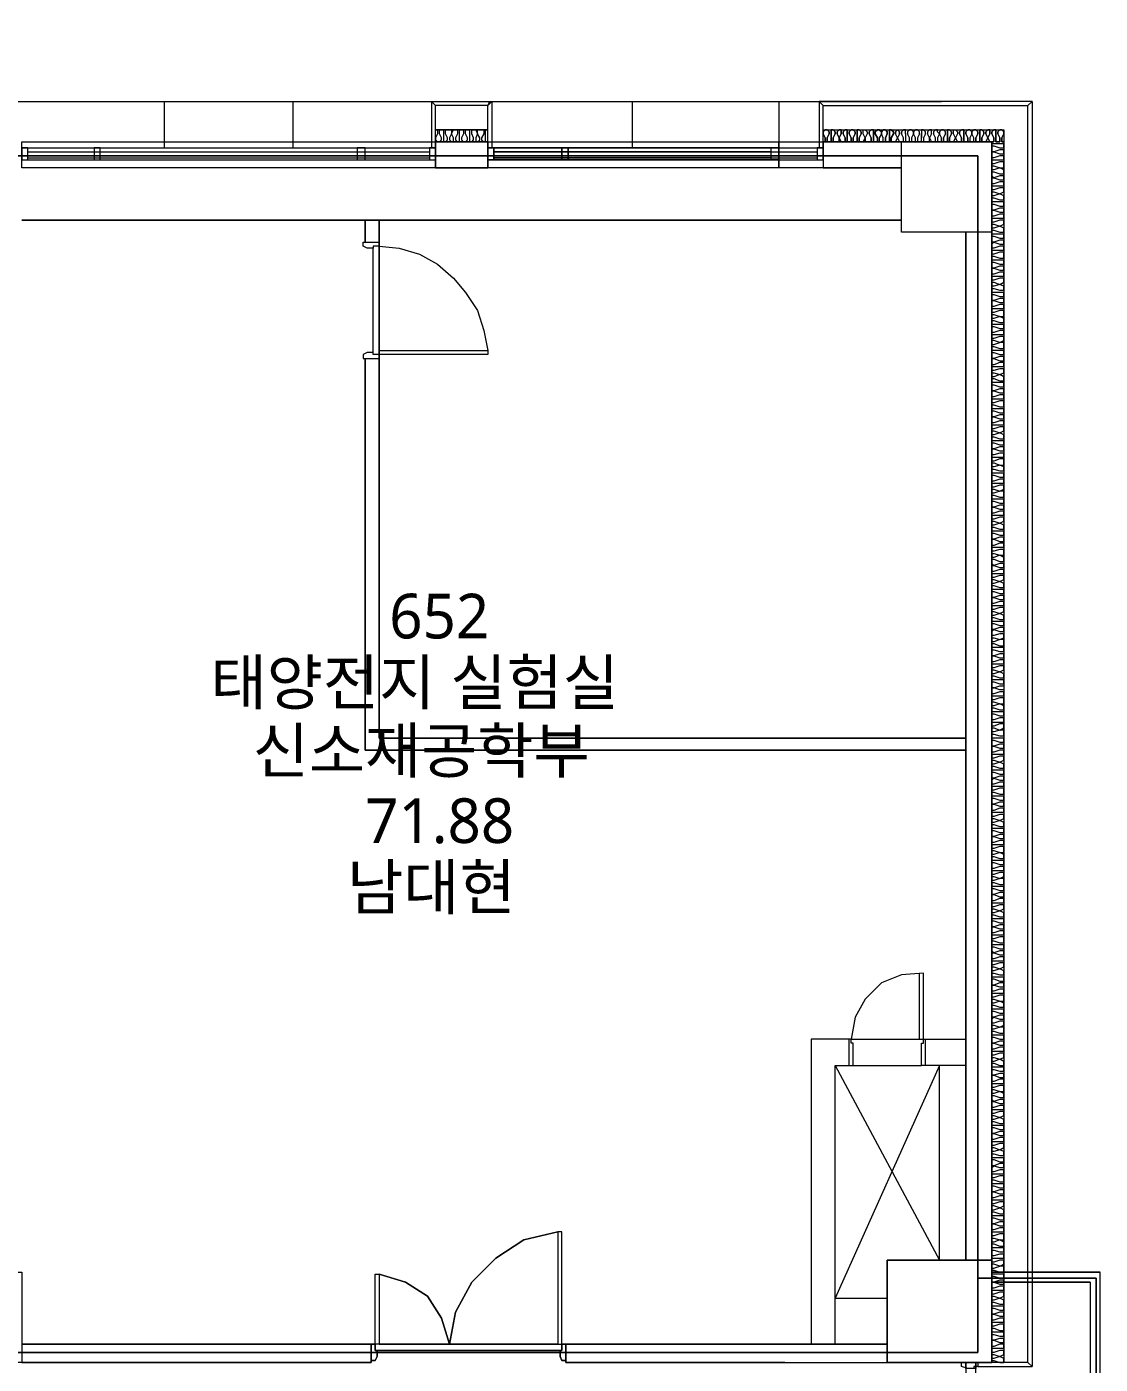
# Model space of a CAD drawing. Header units: millimetres. Extents: x -4005 to 126991, y -1911 to 106703.
# Drawn here: x 102086 to 110395, y 29613 to 39968 of the extents above; entities that cross this region are included whole.
import ezdxf

# ---------------------------------------------------------------- set-up
doc = ezdxf.new("R2010")
doc.units = ezdxf.units.MM
doc.layers.add('PDF_문자', color=7, linetype='Continuous')
doc.layers.add('PDF_형상', color=7, linetype='Continuous')
doc.styles.add('PDF 맑은 고딕', font='malgun.ttf')

msp = doc.modelspace()

# ---------------------------------------------------------------- linework, layer by layer
at = {"layer": 'PDF_형상', "lineweight": 5}
for points in [[(62346, 64975), (61383, 64975), (61383, 88152), (82010, 88152), (82010, 41798), (79834, 41798), (79834, 39389), (109167, 39389)], [(103151, 39389), (103151, 39031)], [(104146, 39389), (104146, 39031)], [(105654, 39358), (105685, 39389), (105685, 39031), (105654, 39031)], [(107908, 39389), (107908, 39031), (105654, 39031), (108250, 39031), (108203, 39031), (108203, 38938), (108250, 38938), (108250, 39031)], [(105654, 39031), (105654, 39358)], [(106773, 39389), (106773, 39031)], [(108250, 39171), (109649, 39171), (109649, 29627)], [(108841, 39140), (108841, 39156), (108825, 39171), (108810, 39156), (108810, 39140)], [(108887, 39140), (108887, 39156), (108887, 39171), (108872, 39171), (108856, 39156), (108856, 39140)], [(108887, 39140), (108887, 39156), (108887, 39171), (108872, 39171), (108856, 39156), (108856, 39140)], [(108949, 39140), (108949, 39156), (108934, 39171), (108918, 39171), (108903, 39156), (108903, 39140)], [(108949, 39140), (108949, 39156), (108934, 39171), (108918, 39171), (108903, 39156), (108903, 39140)], [(108996, 39140), (108996, 39156), (108981, 39171), (108965, 39171), (108949, 39156), (108949, 39140)], [(108996, 39140), (108996, 39156), (108981, 39171), (108965, 39171), (108949, 39156), (108949, 39140)], [(109043, 39140), (109043, 39156), (109027, 39171), (109012, 39171), (109012, 39156), (109012, 39140), (109012, 39109)], [(109043, 39140), (109043, 39156), (109027, 39171), (109012, 39171), (109012, 39156), (109012, 39140)], [(109089, 39140), (109089, 39156), (109089, 39171), (109074, 39171), (109058, 39156), (109058, 39140)], [(109089, 39140), (109089, 39156), (109089, 39171), (109074, 39171), (109058, 39156), (109058, 39140)], [(109167, 39109), (109151, 39140), (109136, 39156), (109136, 39171), (109120, 39171), (109105, 39156), (109105, 39140)], [(109151, 39140), (109136, 39156), (109136, 39171), (109120, 39171), (109105, 39156), (109105, 39140)], [(109198, 39140), (109198, 39156), (109183, 39171), (109167, 39171), (109151, 39156), (109151, 39140)], [(109198, 39140), (109198, 39156), (109183, 39171), (109167, 39171), (109151, 39156), (109151, 39140)], [(106556, 29767), (108747, 29767), (106260, 29767), (106260, 29627), (109556, 29627), (109556, 39078), (108250, 39078), (108250, 38876), (108856, 38876), (107908, 38876), (107908, 39078), (108856, 39078)], [(108747, 29627), (108747, 30419), (109556, 30419), (109556, 29627), (109556, 29642), (109571, 29642), (109618, 29627), (109649, 29627), (109649, 29642), (109649, 29658), (109618, 29673), (109571, 29658), (109556, 29658), (109556, 29673), (109556, 29689), (109571, 29689), (109618, 29673), (109649, 29689), (109649, 29704), (109649, 29720), (109618, 29720), (109571, 29704), (109556, 29704), (109556, 29720), (109556, 29736), (109571, 29736), (109618, 29736), (109649, 29736), (109649, 29751), (109649, 29767), (109618, 29767), (109571, 29751), (109556, 29751), (109556, 29767), (109556, 29782), (109556, 29798), (109571, 29798), (109556, 29798), (109556, 29813), (109556, 29829), (109556, 29844), (109571, 29844), (109618, 29829), (109649, 29829), (109649, 29844), (109649, 29860), (109618, 29860), (109571, 29860), (109556, 29860), (109556, 29875), (109556, 29891), (109571, 29891), (109618, 29875), (109649, 29875), (109649, 29907), (109649, 29922), (109618, 29922), (109571, 29907), (109556, 29907), (109556, 29922), (109556, 29938), (109571, 29938), (109618, 29938), (109649, 29938), (109649, 29953), (109649, 29969), (109618, 29969), (109571, 29953), (109556, 29953), (109556, 29969), (109556, 29984), (109556, 30000), (109571, 30000), (109556, 30000), (109556, 30015), (109556, 30031), (109556, 30046), (109571, 30046), (109618, 30031), (109649, 30031), (109649, 30046), (109649, 30062), (109618, 30062), (109571, 30062), (109556, 30062), (109556, 30078), (109556, 30093), (109571, 30093), (109618, 30078), (109649, 30078), (109649, 30093), (109649, 30109), (109618, 30124), (109571, 30109), (109556, 30109), (109556, 30124), (109556, 30140), (109571, 30140), (109618, 30124), (109649, 30140), (109649, 30155), (109649, 30171), (109618, 30171), (109571, 30155), (109556, 30155), (109556, 30171), (109556, 30186), (109571, 30186), (109618, 30186), (109649, 30186), (109649, 30202), (109649, 30217), (109618, 30217), (109571, 30202), (109556, 30202), (109556, 30217), (109556, 30233), (109556, 30248), (109571, 30248), (109556, 30248), (109556, 30264), (109556, 30280), (109556, 30295), (109571, 30295), (109618, 30280), (109649, 30280), (109649, 30295), (109649, 30311), (109618, 30311), (109571, 30311), (109556, 30311), (109556, 30326), (109556, 30342), (109571, 30342), (109618, 30326), (109649, 30326), (109649, 30342), (109649, 30373), (109618, 30373), (109649, 30388), (109649, 30404), (109649, 30419), (109618, 30419), (109571, 30404), (109556, 30404), (109556, 30419), (109556, 30435), (109571, 30435), (109618, 30435), (109649, 30435), (109649, 30451), (109649, 30466), (109618, 30466), (109571, 30451), (109556, 30451), (109556, 30466), (109556, 30482), (109556, 30497), (109571, 30497), (109618, 30482), (109649, 30482), (109649, 30497), (109649, 30513), (109618, 30513), (109571, 30513), (109556, 30513), (109556, 30528), (109556, 30544), (109571, 30544), (109618, 30528), (109649, 30528), (109649, 30544), (109649, 30559), (109618, 30575), (109571, 30559), (109556, 30559), (109556, 30575), (109556, 30590), (109571, 30590), (109618, 30575), (109649, 30575), (109649, 30606), (109649, 30622), (109618, 30622), (109571, 30606), (109556, 30606), (109556, 30622), (109556, 30637), (109571, 30637), (109618, 30637), (109649, 30637), (109649, 30653), (109649, 30668), (109618, 30668), (109571, 30653), (109556, 30653), (109556, 30668), (109556, 30684), (109556, 30699), (109571, 30699), (109556, 30699), (109556, 30715), (109556, 30730), (109556, 30746), (109571, 30746), (109618, 30730), (109649, 30730), (109649, 30746), (109649, 30761), (109618, 30761), (109571, 30761), (109556, 30761), (109556, 30777), (109556, 30793), (109571, 30793), (109618, 30777), (109649, 30777), (109649, 30793), (109649, 30808), (109618, 30824), (109571, 30839), (109556, 30839), (109556, 30824), (109556, 30808), (109571, 30808), (109618, 30824), (109649, 30839), (109649, 30855), (109649, 30870), (109618, 30870), (109571, 30855), (109556, 30855), (109556, 30870), (109556, 30886), (109571, 30886), (109618, 30886), (109649, 30886), (109649, 30901), (109649, 30917), (109618, 30917), (109571, 30901), (109556, 30901), (109556, 30917), (109556, 30932), (109556, 30948), (109571, 30948), (109618, 30932), (109649, 30932), (109649, 30948), (109649, 30964), (109618, 30964), (109571, 30948), (109556, 30948), (109556, 30964), (109556, 30979), (109556, 30995), (109571, 30995), (109618, 30979), (109649, 30979), (109649, 30995), (109649, 31010), (109618, 31010), (109571, 31010), (109556, 31010), (109556, 31026), (109556, 31041), (109571, 31041), (109618, 31026), (109649, 31026), (109649, 31041), (109649, 31072), (109618, 31072), (109571, 31057), (109556, 31057), (109556, 31072), (109556, 31088), (109571, 31088), (109618, 31088), (109649, 31088), (109649, 31103), (109649, 31119), (109618, 31119), (109571, 31103), (109556, 31103), (109556, 31119), (109556, 31135), (109571, 31150), (109556, 31150), (109556, 31166), (109556, 31181), (109556, 31197), (109571, 31197), (109618, 31181), (109649, 31181), (109649, 31197), (109649, 31212), (109618, 31212), (109571, 31212), (109556, 31212), (109556, 31228), (109556, 31243), (109571, 31243), (109618, 31228), (109649, 31228), (109649, 31243), (109649, 31259), (109618, 31274), (109571, 31259), (109556, 31259), (109556, 31274), (109556, 31290), (109571, 31290), (109618, 31274), (109649, 31290), (109649, 31306), (109649, 31321), (109618, 31321), (109571, 31306), (109556, 31306), (109556, 31321), (109556, 31337), (109571, 31337), (109618, 31337), (109649, 31337), (109649, 31352), (109649, 31368), (109618, 31368), (109571, 31352), (109556, 31352), (109556, 31368), (109556, 31383), (109556, 31399), (109571, 31399), (109556, 31399), (109556, 31414), (109556, 31430), (109556, 31445), (109571, 31445), (109618, 31430), (109649, 31430), (109649, 31445), (109649, 31461), (109618, 31461), (109571, 31461), (109556, 31461), (109556, 31477), (109556, 31492), (109571, 31492), (109618, 31477), (109649, 31477), (109649, 31492), (109649, 31508), (109618, 31523), (109571, 31508), (109556, 31508), (109556, 31523), (109556, 31539), (109571, 31539), (109618, 31523), (109649, 31539), (109649, 31554), (109649, 31570), (109618, 31570), (109571, 31554), (109556, 31554), (109556, 31570), (109556, 31585), (109571, 31585), (109618, 31585), (109649, 31585), (109649, 31601), (109649, 31616), (109618, 31616), (109571, 31601), (109556, 31601), (109556, 31616), (109556, 31632), (109556, 31648), (109571, 31648), (109556, 31663), (109556, 31679), (109556, 31694), (109571, 31694), (109618, 31679), (109649, 31679), (109649, 31694), (109649, 31710), (109618, 31725), (109571, 31710), (109556, 31710), (109556, 31725), (109556, 31741), (109571, 31741), (109618, 31725), (109649, 31725), (109649, 31756), (109649, 31772), (109618, 31772), (109571, 31756), (109556, 31756), (109556, 31772), (109556, 31787), (109571, 31787), (109618, 31787), (109649, 31787), (109649, 31803), (109649, 31819), (109618, 31819), (109571, 31803), (109556, 31803), (109556, 31819), (109556, 31834), (109556, 31850), (109571, 31850), (109556, 31850), (109556, 31865), (109556, 31881), (109556, 31896), (109571, 31896), (109618, 31881), (109649, 31881), (109649, 31896), (109649, 31912), (109618, 31912), (109571, 31912), (109556, 31912), (109556, 31927), (109556, 31943), (109571, 31943), (109618, 31927), (109649, 31927), (109649, 31943), (109649, 31958), (109618, 31974), (109571, 31958), (109556, 31958), (109556, 31974), (109556, 31989), (109571, 31989), (109618, 31974), (109649, 31989), (109649, 32005), (109649, 32021), (109618, 32021), (109571, 32005), (109556, 32005), (109556, 32021), (109556, 32036), (109571, 32036), (109618, 32036), (109649, 32036), (109649, 32052), (109649, 32067), (109618, 32067), (109571, 32052), (109556, 32052), (109556, 32067), (109556, 32083), (109556, 32098), (109571, 32098), (109556, 32098), (109556, 32114), (109556, 32129), (109556, 32145), (109571, 32145), (109618, 32129), (109649, 32129), (109649, 32145), (109649, 32160), (109618, 32160), (109571, 32160), (109556, 32160), (109556, 32176), (109556, 32192), (109571, 32192), (109618, 32176), (109649, 32176), (109649, 32192), (109649, 32223), (109618, 32223), (109571, 32207), (109556, 32207), (109556, 32223), (109556, 32238), (109571, 32238), (109618, 32223), (109649, 32238), (109649, 32254), (109649, 32269), (109618, 32269), (109571, 32254), (109556, 32254), (109556, 32269), (109556, 32285), (109571, 32300), (109556, 32300), (109556, 32316), (109556, 32331), (109556, 32347), (109571, 32347), (109618, 32331), (109649, 32331), (109649, 32347), (109649, 32363), (109618, 32363), (109571, 32363), (109556, 32363), (109556, 32378), (109556, 32394), (109571, 32394), (109618, 32378), (109649, 32378), (109649, 32394), (109649, 32409), (109618, 32425), (109571, 32409), (109556, 32409), (109556, 32425), (109556, 32440), (109571, 32440), (109618, 32425), (109649, 32425), (109649, 32456), (109649, 32471), (109618, 32471), (109571, 32456), (109556, 32456), (109556, 32471), (109556, 32487), (109571, 32487), (109618, 32487), (109649, 32487), (109649, 32502), (109649, 32518), (109618, 32518), (109571, 32502), (109556, 32502), (109556, 32518), (109556, 32534), (109556, 32549), (109571, 32549), (109618, 32534), (109649, 32534), (109649, 32549), (109649, 32565), (109618, 32565), (109571, 32549), (109556, 32549), (109556, 32565), (109556, 32580), (109556, 32596), (109571, 32596), (109618, 32580), (109649, 32580), (109649, 32596), (109649, 32611), (109618, 32611), (109571, 32611), (109556, 32611), (109556, 32627), (109556, 32642), (109571, 32642), (109618, 32627), (109649, 32627), (109649, 32642), (109649, 32658), (109618, 32673), (109571, 32658), (109556, 32658), (109556, 32673), (109556, 32689), (109571, 32689), (109618, 32673), (109649, 32689), (109649, 32705), (109649, 32720), (109618, 32720), (109571, 32705), (109556, 32705), (109556, 32720), (109556, 32736), (109571, 32736), (109618, 32736), (109649, 32736), (109649, 32751), (109649, 32767), (109618, 32767), (109571, 32751), (109556, 32751), (109556, 32767), (109556, 32782), (109556, 32798), (109571, 32798), (109556, 32813), (109556, 32829), (109556, 32844), (109571, 32844), (109618, 32829), (109649, 32829), (109649, 32844), (109649, 32860), (109618, 32860), (109571, 32860), (109556, 32860), (109556, 32876), (109556, 32891), (109571, 32891), (109618, 32876), (109649, 32876), (109649, 32907), (109649, 32922), (109618, 32922), (109571, 32907), (109556, 32907), (109556, 32922), (109556, 32938), (109571, 32938), (109618, 32938), (109649, 32938), (109649, 32953), (109649, 32969), (109618, 32969), (109571, 32953), (109556, 32953), (109556, 32969), (109556, 32984), (109556, 33000), (109571, 33000), (109556, 33000), (109556, 33015), (109556, 33031), (109556, 33047), (109571, 33047), (109618, 33031), (109649, 33031), (109649, 33047), (109649, 33062), (109618, 33062), (109571, 33062), (109556, 33062), (109556, 33078), (109556, 33093), (109571, 33093), (109618, 33078), (109649, 33078), (109649, 33093), (109649, 33109), (109618, 33124), (109571, 33109), (109556, 33109), (109556, 33124), (109556, 33140), (109571, 33140), (109618, 33124), (109649, 33140), (109649, 33155), (109649, 33171), (109618, 33171), (109571, 33155), (109556, 33155), (109556, 33171), (109556, 33186), (109571, 33186), (109618, 33186), (109649, 33186), (109649, 33202), (109649, 33218), (109618, 33218), (109571, 33202), (109556, 33202), (109556, 33218), (109556, 33233), (109556, 33249), (109571, 33249), (109556, 33249), (109556, 33264), (109556, 33280), (109556, 33295), (109571, 33295), (109618, 33280), (109649, 33280), (109649, 33295), (109649, 33311), (109618, 33311), (109571, 33311), (109556, 33311), (109556, 33326), (109556, 33342), (109571, 33342), (109618, 33326), (109649, 33326), (109649, 33342), (109649, 33373), (109618, 33373), (109571, 33357), (109556, 33357), (109556, 33373), (109556, 33389), (109571, 33389), (109618, 33373), (109649, 33389), (109649, 33404), (109649, 33420), (109618, 33420), (109571, 33404), (109556, 33404), (109556, 33420), (109556, 33435), (109571, 33435), (109618, 33435), (109649, 33435), (109649, 33451), (109649, 33466), (109618, 33466), (109571, 33451), (109556, 33451), (109556, 33466), (109556, 33482), (109556, 33497), (109571, 33497), (109618, 33482), (109649, 33482), (109649, 33497), (109649, 33513), (109618, 33513), (109571, 33513), (109556, 33513), (109556, 33528), (109556, 33544), (109571, 33544), (109618, 33528), (109649, 33528), (109649, 33544), (109649, 33560), (109618, 33575), (109571, 33560), (109556, 33560), (109556, 33575), (109556, 33591), (109571, 33591), (109618, 33575), (109649, 33575), (109649, 33606), (109649, 33622), (109618, 33622), (109571, 33606), (109556, 33606), (109556, 33622), (109556, 33637), (109571, 33637), (109618, 33637), (109649, 33637), (109649, 33653), (109649, 33668), (109618, 33668), (109571, 33653), (109556, 33653), (109556, 33668), (109556, 33684), (109556, 33699), (109571, 33699), (109556, 33699), (109556, 33715), (109556, 33731), (109556, 33746), (109571, 33746), (109618, 33731), (109649, 33731), (109649, 33746), (109649, 33762), (109618, 33762), (109571, 33762), (109556, 33762), (109556, 33777), (109556, 33793), (109571, 33793), (109618, 33777), (109649, 33777), (109649, 33793), (109649, 33808), (109618, 33824), (109571, 33808), (109556, 33808), (109556, 33824), (109556, 33839), (109571, 33839), (109618, 33824), (109649, 33839), (109649, 33855), (109649, 33870), (109618, 33870), (109571, 33855), (109556, 33855), (109556, 33870), (109556, 33886), (109571, 33886), (109618, 33886), (109649, 33886), (109649, 33901), (109649, 33917), (109618, 33917), (109571, 33901), (109556, 33901), (109556, 33917), (109556, 33933), (109556, 33948), (109571, 33948), (109556, 33948), (109556, 33964), (109556, 33979), (109556, 33995), (109571, 33995), (109618, 33979), (109649, 33979), (109649, 33995), (109649, 34010), (109618, 34010), (109571, 34010), (109556, 34010), (109556, 34026), (109556, 34041), (109571, 34041), (109618, 34026), (109649, 34026), (109649, 34041), (109649, 34072), (109618, 34072), (109571, 34057), (109556, 34057), (109556, 34072), (109556, 34088), (109571, 34088), (109618, 34088), (109649, 34088), (109649, 34104), (109649, 34119), (109618, 34119), (109571, 34104), (109556, 34104), (109556, 34119), (109556, 34135), (109571, 34150), (109556, 34150), (109556, 34166), (109556, 34181), (109556, 34197), (109571, 34197), (109618, 34181), (109649, 34181), (109649, 34197), (109649, 34212), (109618, 34212), (109571, 34212), (109556, 34212), (109556, 34228), (109556, 34243), (109571, 34243), (109618, 34228), (109649, 34228), (109649, 34243), (109649, 34259), (109618, 34275), (109571, 34259), (109556, 34259), (109556, 34275), (109556, 34290), (109571, 34290), (109618, 34275), (109649, 34290), (109649, 34306), (109649, 34321), (109618, 34321), (109571, 34306), (109556, 34306), (109556, 34321), (109556, 34337), (109571, 34337), (109618, 34337), (109649, 34337), (109649, 34352), (109649, 34368), (109618, 34368), (109571, 34352), (109556, 34352), (109556, 34368), (109556, 34383), (109556, 34399), (109571, 34399), (109556, 34399), (109556, 34414), (109556, 34430), (109556, 34446), (109571, 34446), (109618, 34430), (109649, 34430), (109649, 34446), (109649, 34461), (109618, 34461), (109571, 34461), (109556, 34461), (109556, 34477), (109556, 34492), (109571, 34492), (109618, 34477), (109649, 34477), (109649, 34492), (109649, 34523), (109618, 34523), (109571, 34508), (109556, 34508), (109556, 34523), (109556, 34539), (109571, 34539), (109618, 34523), (109649, 34539), (109649, 34554), (109649, 34570), (109618, 34570), (109571, 34554), (109556, 34554), (109556, 34570), (109556, 34585), (109571, 34585), (109618, 34585), (109649, 34585), (109649, 34601), (109649, 34617), (109618, 34617), (109571, 34601), (109556, 34601), (109556, 34617), (109556, 34632), (109556, 34648), (109571, 34648), (109618, 34632), (109649, 34632), (109649, 34648), (109649, 34663), (109618, 34663), (109571, 34663), (109556, 34663), (109556, 34679), (109556, 34694), (109571, 34694), (109618, 34679), (109649, 34679), (109649, 34694), (109649, 34710), (109618, 34725), (109571, 34710), (109556, 34710), (109556, 34725), (109556, 34741), (109571, 34741), (109618, 34725), (109649, 34725), (109649, 34756), (109649, 34772), (109618, 34772), (109571, 34756), (109556, 34756), (109556, 34772), (109556, 34788), (109571, 34788), (109618, 34788), (109649, 34788), (109649, 34803), (109649, 34819), (109618, 34819), (109571, 34803), (109556, 34803), (109556, 34819), (109556, 34834), (109556, 34850), (109571, 34850), (109618, 34865), (109649, 34865), (109649, 34850), (109649, 34834), (109618, 34834), (109571, 34850), (109556, 34850), (109556, 34865), (109556, 34881), (109556, 34896), (109571, 34896), (109618, 34881), (109649, 34881), (109649, 34896), (109649, 34912), (109618, 34912), (109571, 34912), (109556, 34912), (109556, 34927), (109556, 34943), (109571, 34943), (109618, 34927), (109649, 34927), (109649, 34943), (109649, 34959), (109618, 34974), (109571, 34959), (109556, 34959), (109556, 34974), (109556, 34990), (109571, 34990), (109618, 34974), (109649, 34990), (109649, 35005), (109649, 35021), (109618, 35021), (109571, 35005), (109556, 35005), (109556, 35021), (109556, 35036), (109571, 35036), (109618, 35036), (109649, 35036), (109649, 35052), (109649, 35067), (109618, 35067), (109571, 35052), (109556, 35052), (109556, 35067), (109556, 35083), (109556, 35098), (109571, 35098), (109556, 35098), (109556, 35114), (109556, 35130), (109556, 35145), (109571, 35145), (109618, 35130), (109649, 35130), (109649, 35145), (109649, 35161), (109618, 35161), (109571, 35161), (109556, 35161), (109556, 35176), (109556, 35192), (109571, 35192), (109618, 35176), (109649, 35176), (109649, 35192), (109649, 35223), (109618, 35223), (109571, 35207), (109556, 35207), (109556, 35223), (109556, 35238), (109571, 35238), (109618, 35223), (109649, 35238), (109649, 35254), (109649, 35269), (109618, 35269), (109571, 35254), (109556, 35254), (109556, 35269), (109556, 35285), (109571, 35301), (109556, 35301), (109556, 35316), (109556, 35332), (109556, 35347), (109571, 35347), (109618, 35332), (109649, 35332), (109649, 35347), (109649, 35363), (109618, 35363), (109571, 35363), (109556, 35363), (109556, 35378), (109556, 35394), (109571, 35394), (109618, 35378), (109649, 35378), (109649, 35394), (109649, 35409), (109618, 35425), (109571, 35409), (109556, 35409), (109556, 35425), (109556, 35440), (109571, 35440), (109618, 35425), (109649, 35440), (109649, 35456), (109649, 35472), (109618, 35472), (109571, 35456), (109556, 35456), (109556, 35472), (109556, 35487), (109571, 35487), (109618, 35487), (109649, 35487), (109649, 35503), (109649, 35518), (109618, 35518), (109571, 35503), (109556, 35503), (109556, 35518), (109556, 35534), (109556, 35549), (109571, 35549), (109556, 35549), (109556, 35565), (109556, 35580), (109556, 35596), (109571, 35596), (109618, 35580), (109649, 35580), (109649, 35596), (109649, 35611), (109618, 35611), (109571, 35611), (109556, 35611), (109556, 35627), (109556, 35642), (109571, 35642), (109618, 35627), (109649, 35627), (109649, 35642), (109649, 35658), (109618, 35674), (109649, 35689), (109649, 35705), (109649, 35720), (109618, 35720), (109571, 35705), (109556, 35705), (109556, 35720), (109556, 35736), (109571, 35736), (109618, 35736), (109649, 35736), (109649, 35751), (109649, 35767), (109618, 35767), (109571, 35751), (109556, 35751), (109556, 35767), (109556, 35782), (109556, 35798), (109571, 35798), (109556, 35813), (109556, 35829), (109556, 35845), (109571, 35845), (109618, 35829), (109649, 35829), (109649, 35845), (109649, 35860), (109618, 35876), (109571, 35860), (109556, 35860), (109556, 35876), (109556, 35891), (109571, 35891), (109618, 35876), (109649, 35876), (109649, 35907), (109649, 35922), (109618, 35922), (109571, 35907), (109556, 35907), (109556, 35922), (109556, 35938), (109571, 35938), (109618, 35938), (109649, 35938), (109649, 35953), (109649, 35969), (109618, 35969), (109571, 35953), (109556, 35953), (109556, 35969), (109556, 35984), (109556, 36000), (109571, 36000), (109556, 36000), (109556, 36016), (109556, 36031), (109556, 36047), (109571, 36047), (109618, 36031), (109649, 36031), (109649, 36047), (109649, 36062), (109618, 36062), (109571, 36062), (109556, 36062), (109556, 36078), (109556, 36093), (109571, 36093), (109618, 36078), (109649, 36078), (109649, 36093), (109649, 36109), (109618, 36124), (109571, 36109), (109556, 36109), (109556, 36124), (109556, 36140), (109571, 36140), (109618, 36124), (109649, 36140), (109649, 36155), (109649, 36171), (109618, 36171), (109571, 36155), (109556, 36155), (109556, 36171), (109556, 36187), (109571, 36187), (109618, 36187), (109649, 36187), (109649, 36202), (109649, 36218), (109618, 36218), (109571, 36202), (109556, 36202), (109556, 36218), (109556, 36233), (109556, 36249), (109571, 36249), (109556, 36249), (109556, 36264), (109556, 36280), (109556, 36295), (109571, 36295), (109618, 36280), (109649, 36280), (109649, 36295), (109649, 36311), (109618, 36311), (109571, 36311), (109556, 36311), (109556, 36326), (109556, 36342), (109571, 36342), (109618, 36326), (109649, 36326), (109649, 36342), (109649, 36373), (109618, 36373), (109571, 36358), (109556, 36358), (109556, 36373), (109556, 36389), (109571, 36389), (109618, 36373), (109649, 36389), (109649, 36404), (109649, 36420), (109618, 36420), (109571, 36404), (109556, 36404), (109556, 36420), (109556, 36435), (109571, 36435), (109618, 36435), (109649, 36435), (109649, 36451), (109649, 36466), (109618, 36466), (109571, 36451), (109556, 36451), (109556, 36466), (109556, 36482), (109556, 36497), (109571, 36497), (109618, 36482), (109649, 36482), (109649, 36497), (109649, 36513), (109618, 36513), (109571, 36513), (109556, 36513), (109556, 36529), (109556, 36544), (109571, 36544), (109618, 36529), (109649, 36529), (109649, 36544), (109649, 36560), (109618, 36575), (109571, 36560), (109556, 36560), (109556, 36575), (109556, 36591), (109571, 36591), (109618, 36575), (109649, 36575), (109649, 36606), (109649, 36622), (109618, 36622), (109571, 36606), (109556, 36606), (109556, 36622), (109556, 36637), (109571, 36637), (109618, 36637), (109649, 36637), (109649, 36653), (109649, 36668), (109618, 36668), (109571, 36653), (109556, 36653), (109556, 36668), (109556, 36684), (109556, 36700), (109571, 36700), (109556, 36700), (109556, 36715), (109556, 36731), (109556, 36746), (109571, 36746), (109618, 36731), (109649, 36731), (109649, 36746), (109649, 36762), (109618, 36762), (109571, 36762), (109556, 36762), (109556, 36777), (109556, 36793), (109571, 36793), (109618, 36777), (109649, 36777), (109649, 36793), (109649, 36808), (109618, 36824), (109571, 36808), (109556, 36808), (109556, 36824), (109556, 36839), (109571, 36839), (109618, 36824), (109649, 36839), (109649, 36855), (109649, 36871), (109618, 36871), (109571, 36855), (109556, 36855), (109556, 36871), (109556, 36886), (109571, 36886), (109618, 36886), (109649, 36886), (109649, 36902), (109649, 36917), (109618, 36917), (109571, 36902), (109556, 36902), (109556, 36917), (109556, 36933), (109556, 36948), (109571, 36948), (109556, 36948), (109556, 36964), (109556, 36979), (109556, 36995), (109571, 36995), (109618, 36979), (109649, 36979), (109649, 36995), (109649, 37010), (109618, 37010), (109571, 37010), (109556, 37010), (109556, 37026), (109556, 37042), (109571, 37042), (109618, 37026), (109649, 37026), (109649, 37057), (109649, 37073), (109618, 37073), (109571, 37057), (109556, 37057), (109556, 37073), (109556, 37088), (109571, 37088), (109618, 37088), (109649, 37088), (109649, 37104), (109649, 37119), (109618, 37119), (109571, 37104), (109556, 37104), (109556, 37119), (109556, 37135), (109556, 37150), (109571, 37150), (109556, 37150), (109556, 37166), (109556, 37181), (109556, 37197), (109571, 37197), (109618, 37181), (109649, 37181), (109649, 37197), (109649, 37213), (109618, 37213), (109571, 37213), (109556, 37213), (109556, 37228), (109556, 37244), (109571, 37244), (109618, 37228), (109649, 37228), (109649, 37244), (109649, 37259), (109618, 37275), (109571, 37259), (109556, 37259), (109556, 37275), (109556, 37290), (109571, 37290), (109618, 37275), (109649, 37290), (109649, 37306), (109649, 37321), (109618, 37321), (109571, 37306), (109556, 37306), (109556, 37321), (109556, 37337), (109571, 37337), (109618, 37337), (109649, 37337), (109649, 37352), (109649, 37368), (109618, 37368), (109571, 37352), (109556, 37352), (109556, 37368), (109556, 37383), (109556, 37399), (109571, 37399), (109556, 37399), (109556, 37415), (109556, 37430), (109556, 37446), (109571, 37446), (109618, 37430), (109649, 37430), (109649, 37446), (109649, 37461), (109618, 37461), (109571, 37461), (109556, 37461), (109556, 37477), (109556, 37492), (109571, 37492), (109618, 37477), (109649, 37477), (109649, 37492), (109649, 37523), (109618, 37523), (109649, 37539), (109649, 37554), (109649, 37570), (109618, 37570), (109571, 37554), (109556, 37554), (109556, 37570), (109556, 37586), (109571, 37586), (109618, 37586), (109649, 37586), (109649, 37601), (109649, 37617), (109618, 37617), (109571, 37601), (109556, 37601), (109556, 37617), (109556, 37632), (109556, 37648), (109571, 37648), (109618, 37632), (109649, 37632), (109649, 37648), (109649, 37663), (109618, 37663), (109571, 37663), (109556, 37663), (109556, 37679), (109556, 37694), (109571, 37694), (109618, 37679), (109649, 37679), (109649, 37694), (109649, 37710), (109618, 37725), (109571, 37710), (109556, 37710), (109556, 37725), (109556, 37741), (109571, 37741), (109618, 37725), (109649, 37725), (109649, 37757), (109649, 37772), (109618, 37772), (109571, 37757), (109556, 37757), (109556, 37772), (109556, 37788), (109571, 37788), (109618, 37788), (109649, 37788), (109649, 37803), (109649, 37819), (109618, 37819), (109571, 37803), (109556, 37803), (109556, 37819), (109556, 37834), (109556, 37850), (109571, 37850), (109618, 37834), (109649, 37834), (109649, 37850), (109649, 37865), (109618, 37865), (109571, 37850), (109556, 37850), (109556, 37865), (109556, 37881), (109556, 37896), (109571, 37896), (109618, 37881), (109649, 37881), (109649, 37896), (109649, 37912), (109618, 37912), (109571, 37912), (109556, 37912), (109556, 37928), (109556, 37943), (109571, 37943), (109618, 37928), (109649, 37928), (109649, 37943), (109649, 37959), (109618, 37974), (109571, 37959), (109556, 37959), (109556, 37974), (109556, 37990), (109571, 37990), (109618, 37974), (109649, 37990), (109649, 38005), (109649, 38021), (109618, 38021), (109571, 38005), (109556, 38005), (109556, 38021), (109556, 38036), (109571, 38036), (109618, 38036), (109649, 38036), (109649, 38052), (109649, 38067), (109618, 38067), (109571, 38052), (109556, 38052), (109556, 38067), (109556, 38083), (109556, 38099), (109571, 38099), (109556, 38099), (109556, 38114), (109556, 38130), (109556, 38145), (109571, 38145), (109618, 38130), (109649, 38130), (109649, 38145), (109649, 38161), (109618, 38161), (109571, 38161), (109556, 38161), (109556, 38176), (109556, 38192), (109571, 38192), (109618, 38176), (109649, 38176), (109649, 38192), (109649, 38223), (109618, 38223), (109571, 38207), (109556, 38207), (109556, 38223), (109556, 38238), (109571, 38238), (109618, 38238), (109649, 38238), (109649, 38254), (109649, 38270), (109618, 38270), (109571, 38254), (109556, 38254), (109556, 38270), (109556, 38285), (109571, 38301), (109618, 38285), (109649, 38285), (109649, 38301), (109649, 38316), (109618, 38316), (109571, 38301), (109556, 38301), (109556, 38316), (109556, 38332), (109556, 38347), (109571, 38347), (109618, 38332), (109649, 38332), (109649, 38347), (109649, 38363), (109618, 38363), (109571, 38363), (109556, 38363), (109556, 38378), (109556, 38394), (109571, 38394), (109618, 38378), (109649, 38378), (109649, 38394), (109649, 38409), (109618, 38425), (109571, 38409), (109556, 38409), (109556, 38425), (109556, 38441), (109571, 38441), (109618, 38425), (109649, 38441), (109649, 38456), (109649, 38472), (109618, 38472), (109571, 38456), (109556, 38456), (109556, 38472), (109556, 38487), (109571, 38487), (109618, 38487), (109649, 38487), (109649, 38503), (109649, 38518), (109618, 38518), (109571, 38503), (109556, 38503), (109556, 38518), (109556, 38534), (109556, 38549), (109571, 38549), (109556, 38549), (109556, 38565), (109556, 38580), (109556, 38596), (109571, 38596), (109618, 38580), (109649, 38580), (109649, 38596), (109649, 38612), (109618, 38612), (109571, 38612), (109556, 38612), (109556, 38627), (109556, 38643), (109571, 38643), (109618, 38627), (109649, 38627), (109649, 38643), (109649, 38658), (109618, 38674), (109571, 38658), (109556, 38658), (109556, 38674), (109556, 38689), (109571, 38689), (109618, 38674), (109649, 38689), (109649, 38705), (109649, 38720), (109618, 38720), (109571, 38705), (109556, 38705), (109556, 38720), (109556, 38736), (109571, 38736), (109618, 38736), (109649, 38736), (109649, 38751), (109649, 38767), (109618, 38767), (109571, 38751), (109556, 38751), (109556, 38767), (109556, 38783), (109556, 38798), (109571, 38798), (109556, 38814), (109556, 38829), (109556, 38845), (109571, 38845), (109618, 38829), (109649, 38829), (109649, 38845), (109649, 38860), (109618, 38876), (109571, 38860), (109556, 38860), (109556, 38876), (109556, 38891), (109571, 38891), (109618, 38876), (109649, 38876), (109649, 38907), (109649, 38922), (109618, 38922), (109571, 38907), (109556, 38907), (109556, 38922), (109556, 38938), (109571, 38938), (109618, 38938), (109649, 38938), (109649, 38954), (109649, 38969), (109618, 38969), (109571, 38954), (109556, 38954), (109556, 38969), (109556, 38985), (109556, 39000), (109571, 39000), (109556, 39000), (109556, 39016), (109556, 39031), (109556, 39047), (109571, 39047), (109618, 39031), (109649, 39031), (109649, 39047), (109649, 39062), (109618, 39062), (109571, 39062), (109556, 39062), (109556, 39078)], [(108825, 39109), (108810, 39140)], [(108841, 39140), (108825, 39109), (108841, 39078), (108856, 39078), (108872, 39078), (108872, 39109), (108856, 39140)], [(108825, 39109), (108841, 39078), (108856, 39078)], [(108872, 39109), (108856, 39140)], [(108856, 39078), (108872, 39078), (108872, 39109)], [(108887, 39140), (108887, 39109), (108887, 39078), (108903, 39078)], [(108887, 39140), (108887, 39109), (108887, 39078), (108903, 39078), (108918, 39078), (108918, 39109), (108903, 39140)], [(108903, 39078), (108918, 39078), (108918, 39109), (108903, 39140)], [(108949, 39140), (108934, 39109)], [(108934, 39109), (108934, 39078), (108949, 39078), (108965, 39078), (108965, 39109)], [(108965, 39109), (108949, 39140)], [(108996, 39140), (108981, 39109)], [(108996, 39140), (108981, 39109), (108981, 39078), (108996, 39078), (109012, 39078), (109012, 39109), (109012, 39140)], [(108981, 39109), (108981, 39078), (108996, 39078)], [(108996, 39078), (109012, 39078), (109012, 39109)], [(109043, 39140), (109027, 39109)], [(109043, 39140), (109027, 39109), (109027, 39078), (109043, 39078), (109074, 39078), (109074, 39109), (109058, 39140)], [(109027, 39109), (109027, 39078), (109043, 39078)], [(109043, 39078), (109074, 39078), (109074, 39109), (109058, 39140)], [(109089, 39140), (109074, 39109)], [(109089, 39140), (109074, 39109), (109089, 39078), (109105, 39078), (109120, 39078), (109120, 39109), (109105, 39140)], [(109074, 39109), (109089, 39078), (109105, 39078)], [(109120, 39109), (109105, 39140)], [(109105, 39078), (109120, 39078), (109120, 39109)], [(109151, 39140), (109136, 39109)], [(109136, 39109), (109136, 39078), (109151, 39078), (109167, 39078), (109167, 39109)], [(82943, 38969), (86394, 38969), (94198, 38969), (101706, 38969), (109447, 38969), (109447, 30280), (110364, 30280), (110364, 27077), (109447, 27077), (109447, 24466), (105452, 24466), (105452, 20471), (101706, 20471), (97944, 20471), (94198, 20471), (90451, 20471), (86705, 20471), (82943, 20471)], [(102048, 39031), (105250, 39031)], [(102048, 38969), (105250, 38969)], [(102048, 38938), (105250, 38938)], [(102094, 39000), (105203, 39000)], [(102094, 38954), (105203, 38954)], [(105654, 38969), (107908, 38969)], [(107908, 38938), (105654, 38938), (108250, 38938)], [(107846, 39000), (105701, 39000), (108203, 39000)], [(107846, 38954), (105701, 38954), (108203, 38954)], [(109556, 38378), (109556, 30419)], [(104690, 38301), (104783, 38301), (104815, 38301), (104815, 38270), (104768, 38270), (104768, 38254), (104721, 38254), (104690, 38270), (104690, 38301), (104706, 38301)], [(104768, 37446), (104768, 38254)], [(104815, 37461), (104815, 38270), (104970, 38254), (105125, 38207), (105265, 38130), (105390, 38021), (105483, 37912), (105576, 37772), (105623, 37617), (105654, 37461)], [(104690, 37399), (104783, 37399), (104815, 37399), (104815, 37430), (104768, 37430), (104768, 37446), (104721, 37446), (104690, 37430), (104690, 37399), (104706, 37399)], [(108996, 32129), (108996, 32642)], [(108483, 31927), (108483, 32098), (108468, 32098), (108468, 32129), (108452, 32129), (108157, 32129), (108157, 29767)], [(108452, 31927), (108452, 32129)], [(109354, 31927), (109043, 31927), (109012, 31927), (109012, 32098), (109027, 32098), (109027, 32129), (109043, 32129), (109354, 32129)], [(109043, 31927), (109043, 32129)], [(108343, 31927), (109151, 30419), (109151, 31927), (108343, 30124), (108747, 30124)], [(108343, 29767), (108343, 31927), (108452, 31927), (108483, 31927), (109012, 31927)], [(82943, 27326), (86705, 27326), (90451, 27326), (94198, 27326), (105452, 27326), (105452, 24466), (106369, 24466), (106369, 27326), (109447, 27326), (109447, 27077), (110364, 27077), (110364, 30280), (109447, 30280), (109447, 29704), (101706, 29704), (94198, 29704), (86394, 29704), (84156, 29704), (84156, 30886), (82943, 30886)], [(99840, 29627), (101348, 29627), (101348, 30326), (102048, 30326), (102048, 29627), (104752, 29627), (104752, 29767), (102048, 29767), (104752, 29767), (104752, 29627), (98721, 29627), (98721, 29767), (101348, 29767), (99840, 29767)], [(110395, 27046), (109556, 27046), (110395, 27046), (110395, 30326), (109556, 30326), (110395, 30326)], [(110317, 30248), (109556, 30248), (110317, 30248), (110317, 27124), (109556, 27124), (110317, 27124)], [(107955, 29627), (106260, 29627), (106260, 29767), (107955, 29767)], [(106556, 29627), (108856, 29627)], [(109431, 29627), (109447, 29627), (109447, 29596), (109416, 29596), (109416, 29580), (109369, 29580), (109322, 29596), (109322, 29627), (109338, 29627), (109354, 29627), (109354, 27824), (109354, 27870), (109431, 27870), (109431, 27824), (109354, 27824)], [(109431, 27824), (109431, 29627), (109447, 29627), (109447, 29596), (109416, 29596), (109416, 29580), (109369, 29580), (109322, 29596), (109322, 29627), (109338, 29627)], [(109447, 29627), (109462, 29627)]]:
    msp.add_lwpolyline(points, dxfattribs=at)
for points in [[(105250, 39358), (105219, 39389), (105669, 39389), (105654, 39358)], [(105250, 39358), (105219, 39389), (105219, 39031), (105250, 39031)], [(105654, 39358), (105685, 39389), (105685, 39031), (105654, 39031)], [(108219, 39031), (108250, 39031), (108250, 39358), (108219, 39389)], [(109867, 39389), (108219, 39389), (108250, 39358), (109835, 39358)], [(109835, 39358), (109867, 39389), (109867, 29596), (109835, 29627)], [(105530, 39140), (105530, 39171), (105545, 39171), (105561, 39171), (105576, 39140), (105576, 39171), (105607, 39171), (105623, 39171), (105623, 39140), (105607, 39109), (105607, 39093), (105623, 39078), (105638, 39078), (105638, 39093), (105638, 39109), (105638, 39140), (105638, 39171), (105654, 39171), (105250, 39171), (105265, 39171), (105265, 39140), (105250, 39109), (105250, 39093), (105265, 39078), (105281, 39078), (105296, 39093), (105296, 39109), (105281, 39140), (105281, 39171), (105296, 39171), (105312, 39171), (105312, 39140), (105312, 39109), (105312, 39093), (105312, 39078), (105328, 39078), (105343, 39093), (105343, 39109), (105328, 39140), (105328, 39171), (105343, 39171), (105374, 39171), (105374, 39140), (105390, 39171), (105405, 39171), (105421, 39171), (105421, 39140), (105405, 39109), (105405, 39093), (105421, 39078), (105436, 39078), (105436, 39093), (105436, 39109), (105436, 39140), (105436, 39171), (105452, 39171), (105467, 39171), (105467, 39140), (105452, 39109), (105452, 39093), (105467, 39078), (105483, 39078), (105498, 39093), (105498, 39109), (105483, 39140), (105483, 39171), (105498, 39171), (105514, 39171), (105514, 39140), (105514, 39109), (105514, 39093), (105514, 39078), (105530, 39078), (105545, 39093), (105545, 39109)], [(108250, 39140), (108250, 39156), (108265, 39171), (108281, 39171), (108297, 39156), (108297, 39140), (108281, 39109), (108281, 39078), (108297, 39078), (108312, 39078), (108312, 39109), (108312, 39140), (108312, 39156), (108312, 39171), (108328, 39171), (108343, 39156), (108343, 39140), (108343, 39156), (108328, 39171), (108312, 39171), (108312, 39156), (108312, 39140), (108312, 39109), (108312, 39078), (108297, 39078), (108281, 39078), (108281, 39109), (108297, 39140), (108297, 39156), (108281, 39171), (108265, 39171), (108250, 39156), (108250, 39140), (108265, 39109), (108265, 39078), (108250, 39078), (108265, 39078), (108265, 39109)], [(108359, 39140), (108374, 39109), (108374, 39078), (108343, 39078), (108328, 39078), (108328, 39109), (108343, 39140), (108328, 39109), (108328, 39078), (108343, 39078), (108374, 39078), (108374, 39109), (108359, 39140), (108359, 39156), (108374, 39171), (108390, 39171), (108390, 39156), (108390, 39140), (108374, 39109), (108390, 39078), (108405, 39078), (108421, 39078), (108421, 39109), (108405, 39140), (108405, 39156), (108421, 39171), (108436, 39171), (108436, 39156), (108436, 39140), (108436, 39109), (108436, 39078), (108452, 39078), (108468, 39078), (108468, 39109), (108452, 39140), (108452, 39156), (108468, 39171), (108483, 39171), (108499, 39156), (108499, 39140), (108483, 39109), (108483, 39078), (108499, 39078), (108514, 39078), (108514, 39109), (108514, 39140), (108514, 39156), (108514, 39171), (108530, 39171), (108545, 39156), (108545, 39140), (108530, 39109), (108530, 39078), (108545, 39078), (108561, 39078), (108576, 39109), (108561, 39140), (108561, 39156), (108561, 39171), (108576, 39171), (108592, 39156), (108592, 39140), (108576, 39109), (108561, 39140), (108561, 39156), (108561, 39171), (108576, 39171), (108592, 39156), (108592, 39140), (108576, 39109), (108576, 39078), (108607, 39078), (108623, 39078), (108623, 39109), (108607, 39140), (108607, 39156), (108623, 39171), (108639, 39171), (108639, 39156), (108639, 39140), (108639, 39109), (108639, 39078), (108654, 39078), (108670, 39078), (108670, 39109), (108654, 39140), (108654, 39156), (108670, 39171), (108685, 39171), (108701, 39156), (108701, 39140), (108685, 39109), (108685, 39078), (108701, 39078), (108716, 39078), (108716, 39109), (108701, 39140), (108701, 39156), (108716, 39171), (108732, 39171), (108747, 39156), (108747, 39140), (108732, 39109), (108732, 39078), (108747, 39078), (108763, 39078), (108763, 39109), (108763, 39140), (108763, 39109), (108763, 39078), (108747, 39078), (108732, 39078), (108732, 39109), (108747, 39140), (108747, 39156), (108732, 39171), (108716, 39171), (108701, 39156), (108701, 39140), (108701, 39156), (108685, 39171), (108670, 39171), (108654, 39156), (108654, 39140), (108670, 39109), (108670, 39078), (108654, 39078), (108639, 39078), (108639, 39109), (108639, 39140), (108639, 39156), (108639, 39171), (108623, 39171), (108607, 39156), (108607, 39140), (108623, 39109), (108623, 39078), (108607, 39078), (108576, 39078), (108576, 39109), (108561, 39078), (108545, 39078), (108530, 39078), (108530, 39109), (108545, 39140), (108545, 39156), (108530, 39171), (108514, 39171), (108514, 39156), (108514, 39140), (108514, 39109), (108514, 39078), (108499, 39078), (108483, 39078), (108483, 39109), (108499, 39140), (108499, 39156), (108483, 39171), (108468, 39171), (108452, 39156), (108452, 39140), (108468, 39109), (108468, 39078), (108452, 39078), (108436, 39078), (108436, 39109), (108436, 39140), (108436, 39156), (108436, 39171), (108421, 39171), (108405, 39156), (108405, 39140), (108421, 39109), (108421, 39078), (108405, 39078), (108390, 39078), (108374, 39109), (108390, 39140), (108390, 39156), (108390, 39171), (108374, 39171), (108359, 39156)], [(108763, 39140), (108763, 39156), (108763, 39171), (108778, 39171), (108794, 39156), (108794, 39140), (108794, 39156), (108778, 39171), (108763, 39171), (108763, 39156)], [(108794, 39078), (108778, 39078), (108778, 39109), (108794, 39140), (108778, 39109), (108778, 39078), (108794, 39078), (108810, 39078), (108825, 39109), (108810, 39140), (108810, 39156), (108825, 39171), (108841, 39156), (108841, 39140), (108825, 39109), (108810, 39078)], [(109214, 39140), (109214, 39156), (109214, 39171), (109229, 39171), (109245, 39156), (109245, 39140), (109229, 39109), (109229, 39078), (109245, 39078), (109260, 39078), (109276, 39109), (109260, 39140), (109260, 39156), (109260, 39171), (109276, 39171), (109291, 39156), (109291, 39140), (109276, 39109), (109291, 39078), (109307, 39078), (109322, 39078), (109322, 39109), (109307, 39140), (109307, 39156), (109322, 39171), (109338, 39171), (109338, 39156), (109338, 39140), (109338, 39156), (109338, 39171), (109322, 39171), (109307, 39156), (109307, 39140), (109322, 39109), (109322, 39078), (109307, 39078), (109291, 39078), (109276, 39109), (109260, 39140), (109260, 39156), (109260, 39171), (109276, 39171), (109291, 39156), (109291, 39140), (109276, 39109), (109260, 39078), (109245, 39078), (109229, 39078), (109229, 39109), (109245, 39140), (109245, 39156), (109229, 39171), (109214, 39171), (109214, 39156), (109214, 39140), (109214, 39109), (109214, 39078), (109198, 39078), (109183, 39078), (109183, 39109), (109198, 39140), (109183, 39109), (109183, 39078), (109198, 39078), (109214, 39078), (109214, 39109)], [(109369, 39109), (109369, 39078), (109354, 39078), (109338, 39078), (109338, 39109), (109338, 39140), (109338, 39109), (109338, 39078), (109354, 39078), (109369, 39078), (109369, 39109), (109354, 39140), (109354, 39156), (109369, 39171), (109385, 39171), (109400, 39156), (109400, 39140), (109385, 39109), (109385, 39078), (109400, 39078), (109416, 39078), (109416, 39109), (109400, 39140), (109400, 39156), (109416, 39171), (109431, 39171), (109447, 39156), (109447, 39140), (109431, 39109), (109431, 39078), (109447, 39078), (109462, 39078), (109462, 39109), (109462, 39140), (109462, 39156), (109462, 39171), (109478, 39171), (109493, 39156), (109493, 39140), (109478, 39109), (109478, 39078), (109493, 39078), (109509, 39078), (109525, 39109), (109509, 39140), (109525, 39109), (109509, 39078), (109493, 39078), (109478, 39078), (109478, 39109), (109493, 39140), (109493, 39156), (109478, 39171), (109462, 39171), (109462, 39156), (109462, 39140), (109462, 39109), (109462, 39078), (109447, 39078), (109431, 39078), (109431, 39109), (109447, 39140), (109447, 39156), (109431, 39171), (109416, 39171), (109400, 39156), (109400, 39140), (109385, 39109), (109385, 39078), (109400, 39078), (109416, 39078), (109416, 39109), (109400, 39140), (109400, 39156), (109385, 39171), (109369, 39171), (109354, 39156), (109354, 39140)], [(109509, 39140), (109509, 39156), (109525, 39171), (109540, 39171), (109540, 39156), (109540, 39140), (109540, 39156), (109540, 39171), (109525, 39171), (109509, 39156)], [(109556, 39140), (109556, 39156), (109571, 39171), (109587, 39171), (109587, 39156), (109587, 39140), (109587, 39109), (109587, 39078), (109602, 39078), (109618, 39078), (109618, 39109), (109602, 39140), (109602, 39156), (109618, 39171), (109633, 39171), (109649, 39156), (109649, 39140), (109633, 39109), (109633, 39078), (109649, 39078), (109633, 39078), (109633, 39109), (109649, 39140), (109649, 39156), (109633, 39171), (109618, 39171), (109602, 39156), (109602, 39140), (109618, 39109), (109618, 39078), (109602, 39078), (109587, 39078), (109587, 39109), (109587, 39140), (109587, 39156), (109587, 39171), (109571, 39171), (109556, 39156), (109556, 39140), (109571, 39109), (109571, 39078), (109556, 39078), (109540, 39078), (109525, 39109), (109540, 39140), (109525, 39109), (109540, 39078), (109556, 39078), (109571, 39078), (109571, 39109)], [(102048, 39078), (105250, 39078), (105250, 38876), (102048, 38876)], [(105250, 38876), (105250, 39078), (105654, 39078), (105654, 38876)], [(105250, 38876), (105654, 38876), (105654, 39078), (107908, 39078), (107908, 38876), (105654, 38876), (105654, 39078), (105250, 39078)], [(105374, 39140), (105359, 39109), (105359, 39093), (105374, 39078), (105390, 39078), (105390, 39093), (105390, 39109)], [(105576, 39140), (105561, 39109), (105561, 39093), (105561, 39078), (105576, 39078), (105592, 39093), (105592, 39109)], [(108701, 39140), (108685, 39109), (108685, 39078), (108701, 39078), (108716, 39078), (108716, 39109)], [(108856, 38378), (108856, 39078), (109556, 39078), (109556, 38378)], [(108949, 39140), (108934, 39109), (108934, 39078), (108949, 39078), (108965, 39078), (108965, 39109)], [(109151, 39140), (109136, 39109), (109136, 39078), (109151, 39078), (109167, 39078), (109167, 39109)], [(94198, 29704), (94198, 38969), (101706, 38969), (101706, 29704), (109447, 29704), (109447, 38969), (101706, 38969), (101706, 29704)], [(102048, 38938), (102094, 38938), (102094, 39031), (102048, 39031)], [(102607, 38938), (102654, 38938), (102654, 39031), (102607, 39031)], [(104644, 38938), (104706, 38938), (104706, 39031), (104644, 39031)], [(105203, 38938), (105250, 38938), (105250, 39031), (105203, 39031)], [(105654, 38938), (105654, 39031), (105701, 39031), (105701, 38938)], [(105654, 38938), (105701, 38938), (105701, 39031), (105654, 39031)], [(106276, 39031), (106276, 38938), (106229, 38938), (106229, 39031)], [(106229, 38938), (106276, 38938), (106276, 39031), (106229, 39031)], [(107846, 39031), (107846, 38938), (107908, 38938), (107908, 39031)], [(109571, 39000), (109618, 38985), (109649, 38985), (109649, 39000), (109649, 39016), (109618, 39016)], [(109571, 38798), (109618, 38783), (109649, 38783), (109649, 38798), (109649, 38814), (109618, 38814)], [(109571, 38549), (109618, 38534), (109649, 38534), (109649, 38549), (109649, 38565), (109618, 38565)], [(102048, 38472), (108856, 38472)], [(104706, 38301), (104706, 38472)], [(109354, 34461), (104815, 34461), (104815, 38472), (104815, 34461)], [(109354, 30419), (109354, 38378)], [(109571, 38099), (109618, 38083), (109649, 38083), (109649, 38099), (109649, 38114), (109618, 38114)], [(109571, 37539), (109556, 37539), (109556, 37523), (109556, 37508), (109571, 37508), (109618, 37523)], [(109354, 34368), (104706, 34368), (104706, 37399), (104706, 34368), (109354, 34368), (104706, 34368)], [(104815, 37430), (104815, 37461), (105654, 37461), (105654, 37430)], [(109571, 37399), (109618, 37383), (109649, 37383), (109649, 37399), (109649, 37415), (109618, 37415)], [(109571, 37150), (109618, 37135), (109649, 37135), (109649, 37150), (109649, 37166), (109618, 37166)], [(109618, 36964), (109571, 36948), (109618, 36933), (109649, 36933), (109649, 36948), (109649, 36964)], [(109571, 36700), (109618, 36684), (109649, 36684), (109649, 36700), (109649, 36715), (109618, 36715)], [(109618, 36264), (109571, 36249), (109618, 36233), (109649, 36233), (109649, 36249), (109649, 36264)], [(109571, 36000), (109618, 35984), (109649, 35984), (109649, 36000), (109649, 36016), (109618, 36016)], [(109618, 35813), (109571, 35798), (109618, 35782), (109649, 35782), (109649, 35798), (109649, 35813)], [(109618, 35674), (109571, 35658), (109556, 35658), (109556, 35674), (109556, 35689), (109571, 35689)], [(109571, 35549), (109618, 35534), (109649, 35534), (109649, 35549), (109649, 35565), (109618, 35565)], [(109571, 35301), (109618, 35285), (109649, 35285), (109649, 35301), (109649, 35316), (109618, 35316)], [(109571, 35098), (109618, 35083), (109649, 35083), (109649, 35098), (109649, 35114), (109618, 35114)], [(109571, 34399), (109618, 34383), (109649, 34383), (109649, 34399), (109649, 34414), (109618, 34414)], [(109571, 34150), (109618, 34135), (109649, 34135), (109649, 34150), (109649, 34166), (109618, 34166)], [(109571, 33948), (109618, 33933), (109649, 33933), (109649, 33948), (109649, 33964), (109618, 33964)], [(109571, 33699), (109618, 33684), (109649, 33684), (109649, 33699), (109649, 33715), (109618, 33715)], [(109571, 33249), (109618, 33233), (109649, 33233), (109649, 33249), (109649, 33264), (109618, 33264)], [(109571, 33000), (109618, 32984), (109649, 32984), (109649, 33000), (109649, 33015), (109618, 33015)], [(109571, 32798), (109618, 32782), (109649, 32782), (109649, 32798), (109649, 32813), (109618, 32813)], [(109027, 32642), (108856, 32627), (108701, 32565), (108576, 32440), (108499, 32300), (108468, 32129), (109027, 32129)], [(109571, 32300), (109618, 32285), (109649, 32285), (109649, 32300), (109649, 32316), (109618, 32316)], [(109618, 32114), (109571, 32098), (109618, 32083), (109649, 32083), (109649, 32098), (109649, 32114)], [(109571, 31850), (109618, 31834), (109649, 31834), (109649, 31850), (109649, 31865), (109618, 31865)], [(109571, 31648), (109618, 31632), (109649, 31632), (109649, 31648), (109649, 31663), (109618, 31663)], [(109571, 31399), (109618, 31383), (109649, 31383), (109649, 31399), (109649, 31414), (109618, 31414)], [(109571, 31150), (109618, 31135), (109649, 31135), (109649, 31150), (109649, 31166), (109618, 31166)], [(109618, 30715), (109571, 30699), (109618, 30684), (109649, 30684), (109649, 30699), (109649, 30715)], [(105359, 29767), (105405, 30015), (105530, 30248), (105716, 30435), (105934, 30575), (106198, 30637), (105934, 30575), (105716, 30435), (105530, 30248), (105405, 30015), (105359, 29767), (105296, 29969), (105188, 30140), (105017, 30248), (104815, 30311), (105017, 30248), (105188, 30140), (105296, 29969)], [(106229, 29767), (106229, 30637), (106198, 30637), (106198, 29767)], [(106229, 29767), (106229, 30637), (106198, 30637), (106198, 29767)], [(108747, 29627), (108747, 30419), (109556, 30419), (109556, 29627)], [(108747, 29627), (109556, 29627), (109556, 30419), (108747, 30419)], [(109571, 30357), (109618, 30373), (109571, 30388), (109556, 30388), (109556, 30373), (109556, 30357)], [(104783, 29767), (104783, 30311), (104815, 30311), (104815, 29767)], [(104783, 29767), (104783, 30311), (104815, 30311), (104815, 29767)], [(109649, 30248), (109649, 30264), (109618, 30264), (109571, 30248), (109618, 30233), (109649, 30233)], [(109571, 30000), (109618, 29984), (109649, 29984), (109649, 30000), (109649, 30015), (109618, 30015)], [(104752, 29642), (104783, 29642), (104799, 29673), (104799, 29720), (104783, 29720), (104783, 29767), (104752, 29767), (104752, 29736), (104752, 29767), (104783, 29767), (104783, 29720), (104799, 29720), (104799, 29673), (104783, 29642)], [(104815, 29767), (106198, 29767)], [(106260, 29642), (106229, 29642), (106214, 29673), (106214, 29720), (106229, 29720), (106229, 29767), (106260, 29767), (106260, 29736), (106260, 29767), (106229, 29767), (106229, 29720), (106214, 29720), (106214, 29673), (106229, 29642)], [(109571, 29798), (109618, 29782), (109649, 29782), (109649, 29798), (109649, 29813), (109618, 29813)], [(106214, 29720), (104799, 29720)], [(109354, 29580), (109354, 29627), (109431, 29627), (109431, 29580)], [(109447, 29627), (109447, 29596), (109867, 29596), (109835, 29627)]]:
    msp.add_lwpolyline(points, close=True, dxfattribs=at)

# ---------------------------------------------------------------- texts
at = {"layer": 'PDF_문자', "char_height": 346.4, "attachment_point": 4, "style": 'PDF 맑은 고딕'}
for s, insert in [('652', (104892, 35403)), ('태양전지 실험실', (103509, 34874)), ('신소재공학부', (103835, 34346)), ('71.88', (104706, 33818)), ('남대현', (104566, 33289))]:
    msp.add_mtext(s, dxfattribs=dict(at, insert=insert))

doc.saveas('drawing.dxf')
